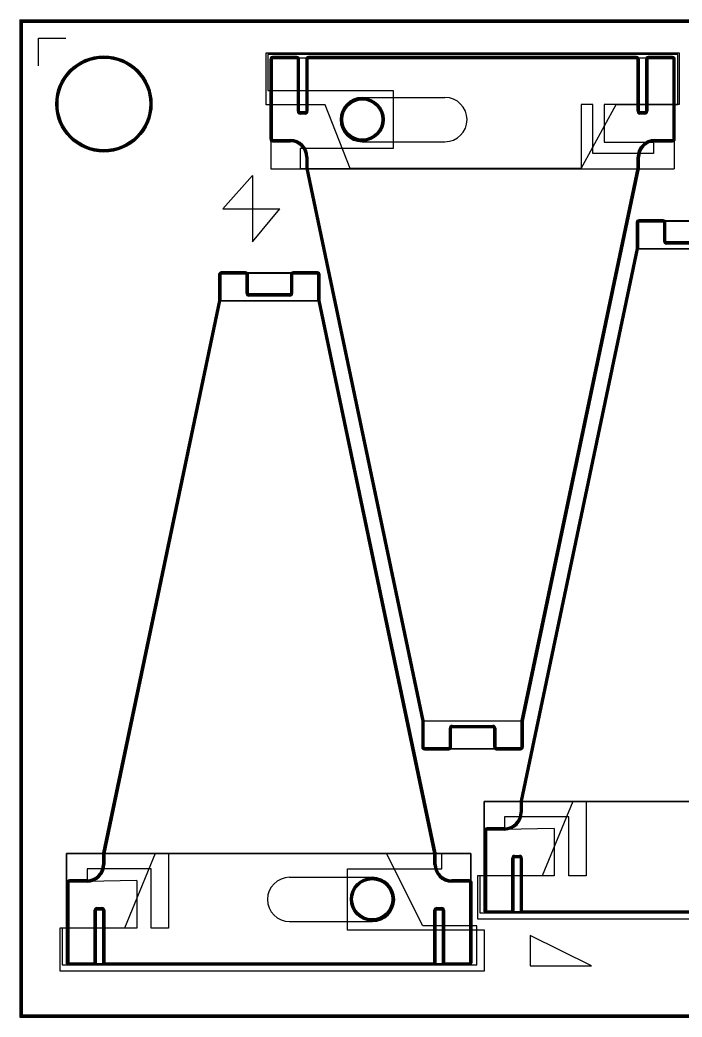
# Model space of a CAD drawing. Header units: millimetres. Extents: x 155.1 to 183.1, y 181.7 to 199.7.
# Drawn here: x 155.11 to 167.09, y 181.67 to 199.71 of the extents above; entities that cross this region are included whole.
import ezdxf

# ---------------------------------------------------------------- set-up
doc = ezdxf.new("R2010")
doc.units = ezdxf.units.MM
for name, color, linetype in [('CARBON', 5, 'Continuous'), ('COPPER_A', 6, 'Continuous'), ('COPPER_B', 211, 'Continuous'), ('HOLES', 30, 'Continuous'), ('MARKERS', 1, 'Continuous'), ('OUTLINE', 17, 'Continuous'), ('PZT', 3, 'Continuous'), ('PZT_A', 100, 'Continuous'), ('PZT_RASTER', 116, 'Continuous'), ('PZT_RASTER_A', 190, 'Continuous'), ('PZT_RASTER_B', 190, 'Continuous'), ('PZT_RASTER_C', 190, 'Continuous')]:
    doc.layers.add(name, color=color, linetype=linetype)

msp = doc.modelspace()

# ---------------------------------------------------------------- linework, layer by layer
at = {"layer": 'CARBON'}
for p, q in [((161.299, 198.306), (162.799, 198.306)), ((161.299, 197.506), (162.799, 197.506)), ((159.987, 184.199), (161.487, 184.199)), ((159.987, 183.399), (161.487, 183.399))]:
    msp.add_line(p, q, dxfattribs=at)
for centre, start, end in [((161.299, 197.906), 90, 270), ((162.799, 197.906), 270, 90), ((159.987, 183.799), 90, 270), ((161.487, 183.799), 270, 90)]:
    msp.add_arc(centre, 0.4, start, end, dxfattribs=at)
at = {"layer": 'COPPER_A'}
for p, q in [((167.014, 199.082), (159.591, 199.082)), ((159.591, 199.082), (159.591, 198.434)), ((167.014, 198.183), (167.014, 199.082)), ((159.591, 198.434), (161.863, 198.434)), ((161.863, 198.434), (161.863, 197.384)), ((165.266, 197.024), (165.899, 198.183)), ((165.899, 198.183), (167.014, 198.183)), ((161.863, 197.384), (160.179, 197.384)), ((160.179, 197.384), (160.179, 197.024)), ((160.179, 197.024), (165.266, 197.024)), ((166.277, 196.08), (168.076, 196.08)), ((166.277, 196.08), (166.277, 195.575)), ((166.277, 195.575), (168.076, 195.575)), ((158.718, 195.139), (160.517, 195.139)), ((158.718, 195.139), (158.718, 194.633)), ((160.517, 195.139), (160.517, 194.633)), ((158.718, 194.633), (160.517, 194.633)), ((162.397, 187.03), (164.196, 187.03)), ((162.397, 187.03), (162.397, 186.528)), ((164.196, 187.03), (164.196, 186.528)), ((162.397, 186.528), (164.196, 186.528)), ((165.113, 185.571), (164.558, 184.223)), ((170.299, 185.571), (165.113, 185.571)), ((157.554, 184.629), (156.999, 183.281)), ((162.74, 184.629), (157.554, 184.629)), ((162.74, 184.35), (162.74, 184.629)), ((161.037, 183.241), (161.037, 184.35)), ((161.037, 184.35), (162.74, 184.35)), ((164.558, 184.223), (163.386, 184.223)), ((163.386, 184.223), (163.386, 183.449)), ((163.386, 183.449), (171.074, 183.449)), ((156.999, 183.281), (155.827, 183.281)), ((155.827, 183.281), (155.827, 182.508)), ((163.515, 183.241), (161.037, 183.241)), ((163.515, 182.508), (163.515, 183.241)), ((155.827, 182.508), (163.515, 182.508))]:
    msp.add_line(p, q, dxfattribs=at)
for centre, radius in [((161.299, 197.906), 0.379), ((161.487, 183.799), 0.396)]:
    msp.add_circle(centre, radius, dxfattribs=at)
at = {"layer": 'COPPER_B'}
for p, q in [((159.565, 198.177), (159.565, 199.115)), ((159.565, 199.115), (167.035, 199.115)), ((167.035, 199.115), (167.035, 198.183)), ((160.628, 198.177), (159.565, 198.177)), ((161.084, 197.024), (160.628, 198.177)), ((165.474, 198.183), (165.266, 198.183)), ((165.266, 198.183), (165.266, 197.024)), ((165.474, 197.295), (165.474, 198.183)), ((167.035, 198.183), (165.678, 198.183)), ((165.678, 198.183), (165.678, 197.496)), ((165.678, 197.496), (166.574, 197.496)), ((166.574, 197.496), (166.574, 197.295)), ((166.574, 197.295), (165.474, 197.295)), ((165.266, 197.024), (161.084, 197.024)), ((166.278, 196.076), (168.076, 196.076)), ((166.278, 196.076), (166.278, 195.575)), ((166.278, 195.575), (168.076, 195.575)), ((158.719, 195.134), (160.517, 195.134)), ((158.719, 195.134), (158.719, 194.633)), ((160.517, 195.134), (160.517, 194.633)), ((158.719, 194.633), (160.517, 194.633)), ((162.397, 187.03), (164.196, 187.03)), ((162.397, 187.03), (162.397, 186.528)), ((164.196, 187.03), (164.196, 186.528)), ((162.397, 186.528), (164.196, 186.528)), ((169.297, 185.571), (165.352, 185.571)), ((165.352, 185.571), (165.352, 184.223)), ((165.041, 185.292), (163.879, 185.292)), ((163.879, 185.292), (163.879, 185.064)), ((165.041, 184.223), (165.041, 185.292)), ((164.778, 185.084), (163.879, 185.064)), ((164.778, 185.084), (164.778, 184.223)), ((161.738, 184.629), (157.793, 184.629)), ((157.793, 184.629), (157.793, 183.281)), ((162.396, 183.323), (161.738, 184.629)), ((157.482, 184.35), (156.32, 184.35)), ((156.32, 184.35), (156.32, 184.122)), ((157.482, 183.281), (157.482, 184.35)), ((164.778, 184.223), (163.431, 184.223)), ((163.431, 184.223), (163.431, 183.554)), ((165.352, 184.223), (165.041, 184.223)), ((157.219, 184.142), (156.32, 184.122)), ((157.219, 184.142), (157.219, 183.281)), ((163.431, 183.554), (170.933, 183.554)), ((163.374, 183.323), (162.396, 183.323)), ((163.374, 182.612), (163.374, 183.323)), ((157.219, 183.281), (155.872, 183.281)), ((155.872, 183.281), (155.872, 182.612)), ((157.793, 183.281), (157.482, 183.281)), ((155.872, 182.612), (163.374, 182.612))]:
    msp.add_line(p, q, dxfattribs=at)
at = {"layer": 'HOLES'}
for radius in [0.87, 0.86, 0.85, 0.84, 0.83]:
    msp.add_circle((156.625, 198.19), radius, dxfattribs=at)
at = {"layer": 'MARKERS'}
for p, q in [((155.439, 198.88), (155.439, 199.38)), ((155.439, 199.38), (155.939, 199.38)), ((159.315, 196.894), (158.779, 196.295)), ((159.315, 196.894), (159.315, 195.696)), ((158.779, 196.295), (159.811, 196.295)), ((159.315, 195.696), (159.811, 196.295)), ((164.342, 183.143), (164.342, 182.596)), ((165.454, 182.596), (164.342, 183.143)), ((164.342, 182.596), (165.454, 182.596))]:
    msp.add_line(p, q, dxfattribs=at)
at = {"layer": 'OUTLINE'}
for p, q in [((155.105, 199.71), (155.105, 181.67)), ((155.105, 199.71), (183.145, 199.71)), ((155.115, 199.7), (155.115, 181.68)), ((155.115, 199.7), (183.135, 199.7)), ((155.125, 199.69), (183.125, 199.69)), ((155.125, 199.69), (155.125, 181.69)), ((155.135, 199.68), (155.135, 181.7)), ((155.135, 199.68), (183.115, 199.68)), ((155.145, 199.67), (155.145, 181.71)), ((155.145, 199.67), (183.105, 199.67)), ((155.105, 181.67), (183.145, 181.67)), ((155.115, 181.68), (183.135, 181.68)), ((155.125, 181.69), (183.125, 181.69)), ((155.135, 181.7), (183.115, 181.7)), ((155.145, 181.71), (183.105, 181.71))]:
    msp.add_line(p, q, dxfattribs=at)
at = {"layer": 'PZT'}
for p, q in [((159.628, 198.997), (159.628, 197.557)), ((159.638, 198.997), (159.638, 197.557)), ((159.658, 198.997), (159.658, 197.557)), ((159.668, 198.997), (159.668, 197.557)), ((160.118, 199.047), (159.678, 199.047)), ((160.118, 199.037), (159.678, 199.037)), ((160.118, 199.017), (159.678, 199.017)), ((160.118, 199.007), (159.678, 199.007)), ((160.128, 198.057), (160.128, 198.997)), ((160.138, 198.057), (160.138, 198.997)), ((160.158, 198.057), (160.158, 198.997)), ((160.168, 198.057), (160.168, 198.997)), ((160.278, 198.997), (160.278, 198.057)), ((160.288, 198.997), (160.288, 198.057)), ((160.308, 198.997), (160.308, 198.057)), ((160.318, 198.997), (160.318, 198.057)), ((166.268, 199.047), (160.328, 199.047)), ((166.268, 199.037), (160.328, 199.037)), ((166.268, 199.017), (160.328, 199.017)), ((166.268, 199.007), (160.328, 199.007)), ((166.278, 198.057), (166.278, 198.997)), ((166.288, 198.057), (166.288, 198.997)), ((166.308, 198.057), (166.308, 198.997)), ((166.318, 198.057), (166.318, 198.997)), ((166.428, 198.997), (166.428, 198.057)), ((166.438, 198.997), (166.438, 198.057)), ((166.458, 198.997), (166.458, 198.057)), ((166.468, 198.997), (166.468, 198.057)), ((166.918, 199.047), (166.478, 199.047)), ((166.918, 199.037), (166.478, 199.037)), ((166.918, 199.017), (166.478, 199.017)), ((166.918, 199.007), (166.478, 199.007)), ((166.928, 197.557), (166.928, 198.997)), ((166.938, 197.557), (166.938, 198.997)), ((166.958, 197.557), (166.958, 198.997)), ((166.968, 197.557), (166.968, 198.997)), ((160.268, 198.047), (160.178, 198.047)), ((160.268, 198.037), (160.178, 198.037)), ((160.268, 198.017), (160.178, 198.017)), ((160.268, 198.007), (160.178, 198.007)), ((166.418, 198.047), (166.328, 198.047)), ((166.418, 198.037), (166.328, 198.037)), ((166.418, 198.017), (166.328, 198.017)), ((166.418, 198.007), (166.328, 198.007)), ((159.678, 197.547), (159.998, 197.547)), ((166.598, 197.547), (166.918, 197.547)), ((159.678, 197.537), (159.998, 197.537)), ((159.678, 197.517), (159.998, 197.517)), ((159.678, 197.507), (159.998, 197.507)), ((166.598, 197.537), (166.918, 197.537)), ((166.598, 197.517), (166.918, 197.517)), ((166.598, 197.507), (166.918, 197.507)), ((160.278, 197.227), (160.278, 197.03)), ((160.288, 197.227), (160.288, 197.03)), ((160.308, 197.227), (160.308, 197.03)), ((160.318, 197.227), (160.318, 197.03)), ((166.278, 197.03), (166.278, 197.227)), ((166.288, 197.03), (166.288, 197.227)), ((166.308, 197.03), (166.308, 197.227)), ((166.318, 197.03), (166.318, 197.227)), ((160.279, 197.02), (162.377, 187.026)), ((160.289, 197.022), (162.387, 187.028)), ((160.308, 197.026), (162.407, 187.032)), ((160.318, 197.028), (162.417, 187.034)), ((164.179, 187.034), (166.277, 197.028)), ((164.189, 187.032), (166.287, 197.026)), ((164.208, 187.028), (166.307, 197.022)), ((164.218, 187.026), (166.317, 197.02)), ((166.259, 196.044), (166.259, 195.577)), ((166.269, 196.044), (166.269, 195.577)), ((166.289, 196.044), (166.289, 195.577)), ((166.299, 196.044), (166.299, 195.577)), ((166.749, 196.094), (166.309, 196.094)), ((166.749, 196.084), (166.309, 196.084)), ((166.749, 196.064), (166.309, 196.064)), ((166.749, 196.054), (166.309, 196.054)), ((166.759, 195.704), (166.759, 196.044)), ((166.769, 195.704), (166.769, 196.044)), ((166.789, 195.704), (166.789, 196.044)), ((166.799, 195.704), (166.799, 196.044)), ((166.258, 195.575), (164.16, 185.581)), ((166.268, 195.573), (164.169, 185.579)), ((166.288, 195.569), (164.189, 185.575)), ((166.297, 195.567), (164.199, 185.573)), ((167.549, 195.694), (166.809, 195.694)), ((167.549, 195.684), (166.809, 195.684)), ((167.549, 195.664), (166.809, 195.664)), ((167.549, 195.654), (166.809, 195.654)), ((158.7, 195.102), (158.7, 194.635)), ((158.71, 195.102), (158.71, 194.635)), ((158.73, 195.102), (158.73, 194.635)), ((158.74, 195.102), (158.74, 194.635)), ((159.19, 195.152), (158.75, 195.152)), ((159.19, 195.142), (158.75, 195.142)), ((159.19, 195.122), (158.75, 195.122)), ((159.19, 195.112), (158.75, 195.112)), ((159.2, 194.762), (159.2, 195.102)), ((159.21, 194.762), (159.21, 195.102)), ((159.23, 194.762), (159.23, 195.102)), ((159.24, 194.762), (159.24, 195.102)), ((160, 195.102), (160, 194.762)), ((160.01, 195.102), (160.01, 194.762)), ((160.03, 195.102), (160.03, 194.762)), ((160.04, 195.102), (160.04, 194.762)), ((160.49, 195.152), (160.05, 195.152)), ((160.49, 195.142), (160.05, 195.142)), ((160.49, 195.122), (160.05, 195.122)), ((160.49, 195.112), (160.05, 195.112)), ((160.5, 194.635), (160.5, 195.102)), ((160.51, 194.635), (160.51, 195.102)), ((160.53, 194.635), (160.53, 195.102)), ((160.54, 194.635), (160.54, 195.102)), ((159.99, 194.752), (159.25, 194.752)), ((159.99, 194.742), (159.25, 194.742)), ((159.99, 194.722), (159.25, 194.722)), ((159.99, 194.712), (159.25, 194.712)), ((158.699, 194.633), (156.601, 184.639)), ((158.709, 194.631), (156.61, 184.637)), ((158.729, 194.627), (156.63, 184.633)), ((158.738, 194.625), (156.64, 184.631)), ((162.599, 184.631), (160.501, 194.625)), ((162.609, 184.633), (160.51, 194.627)), ((162.629, 184.637), (160.53, 194.631)), ((162.638, 184.639), (160.54, 194.633)), ((162.378, 187.024), (162.378, 186.557)), ((162.388, 187.024), (162.388, 186.557)), ((162.408, 187.024), (162.408, 186.557)), ((162.418, 187.024), (162.418, 186.557)), ((162.878, 186.557), (162.878, 186.897)), ((162.888, 186.557), (162.888, 186.897)), ((162.908, 186.557), (162.908, 186.897)), ((162.918, 186.557), (162.918, 186.897)), ((162.928, 186.947), (163.668, 186.947)), ((162.928, 186.937), (163.668, 186.937)), ((162.928, 186.917), (163.668, 186.917)), ((162.928, 186.907), (163.668, 186.907)), ((163.678, 186.897), (163.678, 186.557)), ((163.688, 186.897), (163.688, 186.557)), ((163.708, 186.897), (163.708, 186.557)), ((163.718, 186.897), (163.718, 186.557)), ((164.178, 186.557), (164.178, 187.024)), ((164.188, 186.557), (164.188, 187.024)), ((164.208, 186.557), (164.208, 187.024)), ((164.218, 186.557), (164.218, 187.024)), ((162.428, 186.547), (162.868, 186.547)), ((162.428, 186.537), (162.868, 186.537)), ((163.728, 186.547), (164.168, 186.547)), ((163.728, 186.537), (164.168, 186.537)), ((162.428, 186.517), (162.868, 186.517)), ((162.428, 186.507), (162.868, 186.507)), ((163.728, 186.517), (164.168, 186.517)), ((163.728, 186.507), (164.168, 186.507)), ((164.159, 185.571), (164.159, 185.374)), ((164.169, 185.571), (164.169, 185.374)), ((164.189, 185.571), (164.189, 185.374)), ((164.199, 185.571), (164.199, 185.374)), ((163.879, 185.094), (163.559, 185.094)), ((163.509, 185.044), (163.509, 183.604)), ((163.519, 185.044), (163.519, 183.604)), ((163.539, 185.044), (163.539, 183.604)), ((163.549, 185.044), (163.549, 183.604)), ((163.879, 185.084), (163.559, 185.084)), ((163.879, 185.064), (163.559, 185.064)), ((163.879, 185.054), (163.559, 185.054)), ((156.6, 184.629), (156.6, 184.432)), ((156.61, 184.629), (156.61, 184.432)), ((156.63, 184.629), (156.63, 184.432)), ((156.64, 184.629), (156.64, 184.432)), ((162.6, 184.432), (162.6, 184.629)), ((162.61, 184.432), (162.61, 184.629)), ((162.63, 184.432), (162.63, 184.629)), ((162.64, 184.432), (162.64, 184.629)), ((164.059, 184.594), (164.149, 184.594)), ((164.059, 184.584), (164.149, 184.584)), ((164.059, 184.564), (164.149, 184.564)), ((164.059, 184.554), (164.149, 184.554)), ((164.009, 183.604), (164.009, 184.544)), ((164.019, 183.604), (164.019, 184.544)), ((164.039, 183.604), (164.039, 184.544)), ((164.049, 183.604), (164.049, 184.544)), ((164.159, 184.544), (164.159, 183.604)), ((164.169, 184.544), (164.169, 183.604)), ((164.189, 184.544), (164.189, 183.604)), ((164.199, 184.544), (164.199, 183.604)), ((155.95, 184.102), (155.95, 182.662)), ((155.96, 184.102), (155.96, 182.662)), ((155.98, 184.102), (155.98, 182.662)), ((155.99, 184.102), (155.99, 182.662)), ((156.32, 184.152), (156, 184.152)), ((156.32, 184.142), (156, 184.142)), ((156.32, 184.122), (156, 184.122)), ((156.32, 184.112), (156, 184.112)), ((163.24, 184.152), (162.92, 184.152)), ((163.24, 184.142), (162.92, 184.142)), ((163.24, 184.122), (162.92, 184.122)), ((163.24, 184.112), (162.92, 184.112)), ((163.25, 182.662), (163.25, 184.102)), ((163.26, 182.662), (163.26, 184.102)), ((163.28, 182.662), (163.28, 184.102)), ((163.29, 182.662), (163.29, 184.102)), ((156.5, 183.652), (156.59, 183.652)), ((162.65, 183.652), (162.74, 183.652)), ((156.45, 182.662), (156.45, 183.602)), ((156.46, 182.662), (156.46, 183.602)), ((156.48, 182.662), (156.48, 183.602)), ((156.49, 182.662), (156.49, 183.602)), ((156.5, 183.642), (156.59, 183.642)), ((156.5, 183.622), (156.59, 183.622)), ((156.5, 183.612), (156.59, 183.612)), ((156.6, 183.602), (156.6, 182.662)), ((156.61, 183.602), (156.61, 182.662)), ((156.63, 183.602), (156.63, 182.662)), ((156.64, 183.602), (156.64, 182.662)), ((162.6, 182.662), (162.6, 183.602)), ((162.61, 182.662), (162.61, 183.602)), ((162.63, 182.662), (162.63, 183.602)), ((162.64, 182.662), (162.64, 183.602)), ((162.65, 183.642), (162.74, 183.642)), ((162.65, 183.622), (162.74, 183.622)), ((162.65, 183.612), (162.74, 183.612)), ((162.75, 183.602), (162.75, 182.662)), ((162.76, 183.602), (162.76, 182.662)), ((162.78, 183.602), (162.78, 182.662)), ((162.79, 183.602), (162.79, 182.662)), ((163.559, 183.594), (163.999, 183.594)), ((163.559, 183.584), (163.999, 183.584)), ((163.559, 183.564), (163.999, 183.564)), ((163.559, 183.554), (163.999, 183.554)), ((164.209, 183.594), (170.149, 183.594)), ((164.209, 183.584), (170.149, 183.584)), ((164.209, 183.564), (170.149, 183.564)), ((164.209, 183.554), (170.149, 183.554)), ((156, 182.652), (156.44, 182.652)), ((156, 182.642), (156.44, 182.642)), ((156, 182.622), (156.44, 182.622)), ((156, 182.612), (156.44, 182.612)), ((156.65, 182.652), (162.59, 182.652)), ((156.65, 182.642), (162.59, 182.642)), ((156.65, 182.622), (162.59, 182.622)), ((156.65, 182.612), (162.59, 182.612)), ((162.8, 182.652), (163.24, 182.652)), ((162.8, 182.642), (163.24, 182.642)), ((162.8, 182.622), (163.24, 182.622)), ((162.8, 182.612), (163.24, 182.612))]:
    msp.add_line(p, q, dxfattribs=at)
at = {"layer": 'PZT', "linetype": 'Continuous', "lineweight": 25}
for p, q in [((159.648, 197.557), (159.648, 198.997)), ((159.678, 199.027), (160.118, 199.027)), ((160.148, 198.997), (160.148, 198.057)), ((160.298, 198.057), (160.298, 198.997)), ((160.328, 199.027), (166.268, 199.027)), ((166.298, 198.997), (166.298, 198.057)), ((166.448, 198.057), (166.448, 198.997)), ((166.478, 199.027), (166.918, 199.027)), ((166.948, 198.997), (166.948, 197.557)), ((160.178, 198.027), (160.268, 198.027)), ((166.328, 198.027), (166.418, 198.027)), ((159.998, 197.527), (159.678, 197.527)), ((166.918, 197.527), (166.598, 197.527)), ((160.298, 197.03), (160.298, 197.227)), ((166.298, 197.227), (166.298, 197.03)), ((162.397, 187.03), (160.298, 197.024)), ((166.297, 197.024), (164.198, 187.03)), ((166.279, 196.044), (166.279, 195.577)), ((166.749, 196.074), (166.309, 196.074)), ((166.779, 195.704), (166.779, 196.044)), ((166.278, 195.571), (164.179, 185.577)), ((167.549, 195.674), (166.809, 195.674)), ((158.72, 195.102), (158.72, 194.635)), ((159.19, 195.132), (158.75, 195.132)), ((159.22, 194.762), (159.22, 195.102)), ((160.02, 195.102), (160.02, 194.762)), ((160.49, 195.132), (160.05, 195.132)), ((160.52, 194.635), (160.52, 195.102)), ((159.99, 194.732), (159.25, 194.732)), ((158.719, 194.629), (156.62, 184.635)), ((162.619, 184.635), (160.52, 194.629)), ((162.398, 186.557), (162.398, 187.024)), ((162.898, 186.897), (162.898, 186.557)), ((163.668, 186.927), (162.928, 186.927)), ((163.698, 186.557), (163.698, 186.897)), ((164.198, 187.024), (164.198, 186.557)), ((162.868, 186.527), (162.428, 186.527)), ((164.168, 186.527), (163.728, 186.527)), ((164.179, 185.571), (164.179, 185.374)), ((163.529, 185.044), (163.529, 183.604)), ((163.879, 185.074), (163.559, 185.074)), ((156.62, 184.629), (156.62, 184.432)), ((162.62, 184.432), (162.62, 184.629)), ((164.059, 184.574), (164.149, 184.574)), ((164.029, 183.604), (164.029, 184.544)), ((164.179, 184.544), (164.179, 183.604)), ((155.97, 184.102), (155.97, 182.662)), ((156.32, 184.132), (156, 184.132)), ((163.24, 184.132), (162.92, 184.132)), ((163.27, 182.662), (163.27, 184.102)), ((156.47, 182.662), (156.47, 183.602)), ((156.5, 183.632), (156.59, 183.632)), ((156.62, 183.602), (156.62, 182.662)), ((162.62, 182.662), (162.62, 183.602)), ((162.65, 183.632), (162.74, 183.632)), ((162.77, 183.602), (162.77, 182.662)), ((163.559, 183.574), (163.999, 183.574)), ((164.209, 183.574), (170.149, 183.574)), ((156, 182.632), (156.44, 182.632)), ((156.65, 182.632), (162.59, 182.632)), ((162.8, 182.632), (163.24, 182.632))]:
    msp.add_line(p, q, dxfattribs=at)
at = {"layer": 'PZT'}
for centre, radius, start, end in [((159.678, 198.997), 0.05, 90, 180), ((159.678, 198.997), 0.04, 90, 180), ((159.678, 198.997), 0.02, 90, 180), ((159.678, 198.997), 0.01, 90, 180), ((160.118, 198.997), 0.05, 0, 90), ((160.118, 198.997), 0.04, 0, 90), ((160.118, 198.997), 0.02, 0, 90), ((160.118, 198.997), 0.01, 0, 90), ((160.328, 198.997), 0.05, 90, 180), ((160.328, 198.997), 0.04, 90, 180), ((160.328, 198.997), 0.02, 90, 180), ((160.328, 198.997), 0.01, 90, 180), ((166.268, 198.997), 0.05, 0, 90), ((166.268, 198.997), 0.04, 0, 90), ((166.268, 198.997), 0.02, 0, 90), ((166.268, 198.997), 0.01, 0, 90), ((166.478, 198.997), 0.05, 90, 180), ((166.478, 198.997), 0.04, 90, 180), ((166.478, 198.997), 0.02, 90, 180), ((166.478, 198.997), 0.01, 90, 180), ((166.918, 198.997), 0.05, 0, 90), ((166.918, 198.997), 0.04, 0, 90), ((166.918, 198.997), 0.02, 0, 90), ((166.918, 198.997), 0.01, 0, 90), ((160.178, 198.057), 0.05, 180, 270), ((160.178, 198.057), 0.04, 180, 270), ((160.178, 198.057), 0.02, 180, 270), ((160.178, 198.057), 0.01, 180, 270), ((160.268, 198.057), 0.02, 270, 0), ((160.268, 198.057), 0.04, 270, 0), ((160.268, 198.057), 0.01, 270, 0), ((160.268, 198.057), 0.05, 270, 0), ((166.328, 198.057), 0.05, 180, 270), ((166.328, 198.057), 0.04, 180, 270), ((166.328, 198.057), 0.02, 180, 270), ((166.328, 198.057), 0.01, 180, 270), ((166.418, 198.057), 0.02, 270, 0), ((166.418, 198.057), 0.04, 270, 0), ((166.418, 198.057), 0.01, 270, 0), ((166.418, 198.057), 0.05, 270, 0), ((159.678, 197.557), 0.05, 180, 270), ((159.678, 197.557), 0.04, 180, 270), ((159.678, 197.557), 0.02, 180, 270), ((159.678, 197.557), 0.01, 180, 270), ((159.998, 197.227), 0.32, 0, 90), ((166.598, 197.227), 0.32, 90, 180), ((166.918, 197.557), 0.04, 270, 0), ((166.918, 197.557), 0.02, 270, 0), ((166.918, 197.557), 0.05, 270, 0), ((166.918, 197.557), 0.01, 270, 0), ((159.998, 197.227), 0.31, 0, 90), ((159.998, 197.227), 0.29, 0, 90), ((159.998, 197.227), 0.28, 0, 90), ((166.598, 197.227), 0.31, 90, 180), ((166.598, 197.227), 0.29, 90, 180), ((166.598, 197.227), 0.28, 90, 180), ((160.328, 197.03), 0.05, 180, 191.8598), ((160.328, 197.03), 0.04, 180, 191.8598), ((160.328, 197.03), 0.02, 180, 191.8598), ((160.328, 197.03), 0.01, 180, 191.8598), ((166.268, 197.03), 0.01, 348.1402, 0), ((166.268, 197.03), 0.02, 348.1402, 0), ((166.268, 197.03), 0.04, 348.1402, 0), ((166.268, 197.03), 0.05, 348.1402, 0), ((166.309, 196.044), 0.05, 90, 180), ((166.309, 196.044), 0.04, 90, 180), ((166.309, 196.044), 0.02, 90, 180), ((166.309, 196.044), 0.01, 90, 180), ((166.749, 196.044), 0.05, 0, 90), ((166.749, 196.044), 0.04, 0, 90), ((166.749, 196.044), 0.02, 0, 90), ((166.749, 196.044), 0.01, 0, 90), ((166.249, 195.577), 0.01, 348.1402, 0), ((166.249, 195.577), 0.02, 348.1402, 0), ((166.249, 195.577), 0.04, 348.1402, 0), ((166.249, 195.577), 0.05, 348.1402, 0), ((166.809, 195.704), 0.05, 180, 270), ((166.809, 195.704), 0.04, 180, 270), ((166.809, 195.704), 0.02, 180, 270), ((166.809, 195.704), 0.01, 180, 270), ((158.75, 195.102), 0.05, 90, 180), ((158.75, 195.102), 0.04, 90, 180), ((158.75, 195.102), 0.02, 90, 180), ((158.75, 195.102), 0.01, 90, 180), ((159.19, 195.102), 0.05, 0, 90), ((159.19, 195.102), 0.04, 0, 90), ((159.19, 195.102), 0.02, 0, 90), ((159.19, 195.102), 0.01, 0, 90), ((160.05, 195.102), 0.05, 90, 180), ((160.05, 195.102), 0.04, 90, 180), ((160.05, 195.102), 0.02, 90, 180), ((160.05, 195.102), 0.01, 90, 180), ((160.49, 195.102), 0.05, 0, 90), ((160.49, 195.102), 0.04, 0, 90), ((160.49, 195.102), 0.02, 0, 90), ((160.49, 195.102), 0.01, 0, 90), ((159.25, 194.762), 0.05, 180, 270), ((159.25, 194.762), 0.04, 180, 270), ((159.25, 194.762), 0.02, 180, 270), ((159.25, 194.762), 0.01, 180, 270), ((159.99, 194.762), 0.02, 270, 0), ((159.99, 194.762), 0.04, 270, 0), ((159.99, 194.762), 0.01, 270, 0), ((159.99, 194.762), 0.05, 270, 0), ((158.69, 194.635), 0.01, 348.1402, 0), ((158.69, 194.635), 0.02, 348.1402, 0), ((158.69, 194.635), 0.04, 348.1402, 0), ((158.69, 194.635), 0.05, 348.1402, 0), ((160.55, 194.635), 0.05, 180, 191.8598), ((160.55, 194.635), 0.04, 180, 191.8598), ((160.55, 194.635), 0.02, 180, 191.8598), ((160.55, 194.635), 0.01, 180, 191.8598), ((162.368, 187.024), 0.01, 0, 11.8598), ((162.368, 187.024), 0.02, 0, 11.8598), ((162.368, 187.024), 0.04, 0, 11.8598), ((162.368, 187.024), 0.05, 0, 11.8598), ((162.928, 186.897), 0.05, 90, 180), ((162.928, 186.897), 0.04, 90, 180), ((162.928, 186.897), 0.02, 90, 180), ((162.928, 186.897), 0.01, 90, 180), ((163.668, 186.897), 0.05, 0, 90), ((163.668, 186.897), 0.04, 0, 90), ((163.668, 186.897), 0.02, 0, 90), ((163.668, 186.897), 0.01, 0, 90), ((164.228, 187.024), 0.05, 168.1402, 180), ((164.228, 187.024), 0.04, 168.1402, 180), ((164.228, 187.024), 0.02, 168.1402, 180), ((164.228, 187.024), 0.01, 168.1402, 180), ((162.428, 186.557), 0.05, 180, 270), ((162.428, 186.557), 0.04, 180, 270), ((162.428, 186.557), 0.02, 180, 270), ((162.428, 186.557), 0.01, 180, 270), ((162.868, 186.557), 0.04, 270, 0), ((162.868, 186.557), 0.02, 270, 0), ((162.868, 186.557), 0.05, 270, 0), ((162.868, 186.557), 0.01, 270, 0), ((163.728, 186.557), 0.05, 180, 270), ((163.728, 186.557), 0.04, 180, 270), ((163.728, 186.557), 0.02, 180, 270), ((163.728, 186.557), 0.01, 180, 270), ((164.168, 186.557), 0.04, 270, 0), ((164.168, 186.557), 0.02, 270, 0), ((164.168, 186.557), 0.05, 270, 0), ((164.168, 186.557), 0.01, 270, 0), ((164.209, 185.571), 0.05, 168.1402, 180), ((164.209, 185.571), 0.04, 168.1402, 180), ((164.209, 185.571), 0.02, 168.1402, 180), ((164.209, 185.571), 0.01, 168.1402, 180), ((163.879, 185.374), 0.29, 270, 0), ((163.879, 185.374), 0.31, 270, 0), ((163.879, 185.374), 0.28, 270, 0), ((163.879, 185.374), 0.32, 270, 0), ((163.559, 185.044), 0.05, 90, 180), ((163.559, 185.044), 0.04, 90, 180), ((163.559, 185.044), 0.02, 90, 180), ((163.559, 185.044), 0.01, 90, 180), ((156.65, 184.629), 0.05, 168.1402, 180), ((156.65, 184.629), 0.04, 168.1402, 180), ((156.65, 184.629), 0.02, 168.1402, 180), ((156.65, 184.629), 0.01, 168.1402, 180), ((162.59, 184.629), 0.01, 0, 11.8598), ((162.59, 184.629), 0.02, 0, 11.8598), ((162.59, 184.629), 0.04, 0, 11.8598), ((162.59, 184.629), 0.05, 0, 11.8598), ((164.059, 184.544), 0.05, 90, 180), ((164.059, 184.544), 0.04, 90, 180), ((164.059, 184.544), 0.02, 90, 180), ((164.059, 184.544), 0.01, 90, 180), ((164.149, 184.544), 0.05, 0, 90), ((164.149, 184.544), 0.04, 0, 90), ((164.149, 184.544), 0.02, 0, 90), ((164.149, 184.544), 0.01, 0, 90), ((156.32, 184.432), 0.29, 270, 0), ((156.32, 184.432), 0.31, 270, 0), ((156.32, 184.432), 0.28, 270, 0), ((156.32, 184.432), 0.32, 270, 0), ((162.92, 184.432), 0.32, 180, 270), ((162.92, 184.432), 0.31, 180, 270), ((162.92, 184.432), 0.29, 180, 270), ((162.92, 184.432), 0.28, 180, 270), ((156, 184.102), 0.05, 90, 180), ((156, 184.102), 0.04, 90, 180), ((156, 184.102), 0.02, 90, 180), ((156, 184.102), 0.01, 90, 180), ((163.24, 184.102), 0.05, 0, 90), ((163.24, 184.102), 0.04, 0, 90), ((163.24, 184.102), 0.02, 0, 90), ((163.24, 184.102), 0.01, 0, 90), ((156.5, 183.602), 0.05, 90, 180), ((156.59, 183.602), 0.05, 0, 90), ((162.65, 183.602), 0.05, 90, 180), ((162.74, 183.602), 0.05, 0, 90), ((156.5, 183.602), 0.04, 90, 180), ((156.5, 183.602), 0.02, 90, 180), ((156.5, 183.602), 0.01, 90, 180), ((156.59, 183.602), 0.04, 0, 90), ((156.59, 183.602), 0.02, 0, 90), ((156.59, 183.602), 0.01, 0, 90), ((162.65, 183.602), 0.04, 90, 180), ((162.65, 183.602), 0.02, 90, 180), ((162.65, 183.602), 0.01, 90, 180), ((162.74, 183.602), 0.04, 0, 90), ((162.74, 183.602), 0.02, 0, 90), ((162.74, 183.602), 0.01, 0, 90), ((163.559, 183.604), 0.05, 180, 270), ((163.559, 183.604), 0.04, 180, 270), ((163.559, 183.604), 0.02, 180, 270), ((163.559, 183.604), 0.01, 180, 270), ((163.999, 183.604), 0.04, 270, 0), ((163.999, 183.604), 0.02, 270, 0), ((163.999, 183.604), 0.05, 270, 0), ((163.999, 183.604), 0.01, 270, 0), ((164.209, 183.604), 0.05, 180, 270), ((164.209, 183.604), 0.04, 180, 270), ((164.209, 183.604), 0.02, 180, 270), ((164.209, 183.604), 0.01, 180, 270), ((156, 182.662), 0.05, 180, 270), ((156, 182.662), 0.04, 180, 270), ((156, 182.662), 0.02, 180, 270), ((156, 182.662), 0.01, 180, 270), ((156.44, 182.662), 0.04, 270, 0), ((156.44, 182.662), 0.02, 270, 0), ((156.44, 182.662), 0.05, 270, 0), ((156.44, 182.662), 0.01, 270, 0), ((156.65, 182.662), 0.05, 180, 270), ((156.65, 182.662), 0.04, 180, 270), ((156.65, 182.662), 0.02, 180, 270), ((156.65, 182.662), 0.01, 180, 270), ((162.59, 182.662), 0.04, 270, 0), ((162.59, 182.662), 0.02, 270, 0), ((162.59, 182.662), 0.05, 270, 0), ((162.59, 182.662), 0.01, 270, 0), ((162.8, 182.662), 0.05, 180, 270), ((162.8, 182.662), 0.04, 180, 270), ((162.8, 182.662), 0.02, 180, 270), ((162.8, 182.662), 0.01, 180, 270), ((163.24, 182.662), 0.04, 270, 0), ((163.24, 182.662), 0.02, 270, 0), ((163.24, 182.662), 0.05, 270, 0), ((163.24, 182.662), 0.01, 270, 0)]:
    msp.add_arc(centre, radius, start, end, dxfattribs=at)
at = {"layer": 'PZT', "linetype": 'Continuous', "lineweight": 25}
for centre, radius, start, end in [((159.678, 198.997), 0.03, 90, 180), ((160.118, 198.997), 0.03, 0, 90), ((160.328, 198.997), 0.03, 90, 180), ((166.268, 198.997), 0.03, 0, 90), ((166.478, 198.997), 0.03, 90, 180), ((166.918, 198.997), 0.03, 0, 90), ((160.178, 198.057), 0.03, 180, 270), ((160.268, 198.057), 0.03, 270, 0), ((166.328, 198.057), 0.03, 180, 270), ((166.418, 198.057), 0.03, 270, 0), ((159.678, 197.557), 0.03, 180, 270), ((166.918, 197.557), 0.03, 270, 0), ((159.998, 197.227), 0.3, 0, 90), ((166.598, 197.227), 0.3, 90, 180), ((160.328, 197.03), 0.03, 180, 191.8598), ((166.268, 197.03), 0.03, 348.1402, 0), ((166.309, 196.044), 0.03, 90, 180), ((166.749, 196.044), 0.03, 0, 90), ((166.249, 195.577), 0.03, 348.1402, 0), ((166.809, 195.704), 0.03, 180, 270), ((158.75, 195.102), 0.03, 90, 180), ((159.19, 195.102), 0.03, 0, 90), ((160.05, 195.102), 0.03, 90, 180), ((160.49, 195.102), 0.03, 0, 90), ((159.25, 194.762), 0.03, 180, 270), ((159.99, 194.762), 0.03, 270, 0), ((158.69, 194.635), 0.03, 348.1402, 0), ((160.55, 194.635), 0.03, 180, 191.8598), ((162.368, 187.024), 0.03, 0, 11.8598), ((162.928, 186.897), 0.03, 90, 180), ((163.668, 186.897), 0.03, 0, 90), ((164.228, 187.024), 0.03, 168.1402, 180), ((162.428, 186.557), 0.03, 180, 270), ((162.868, 186.557), 0.03, 270, 0), ((163.728, 186.557), 0.03, 180, 270), ((164.168, 186.557), 0.03, 270, 0), ((164.209, 185.571), 0.03, 168.1402, 180), ((163.879, 185.374), 0.3, 270, 0), ((163.559, 185.044), 0.03, 90, 180), ((156.65, 184.629), 0.03, 168.1402, 180), ((162.59, 184.629), 0.03, 0, 11.8598), ((164.059, 184.544), 0.03, 90, 180), ((164.149, 184.544), 0.03, 0, 90), ((156.32, 184.432), 0.3, 270, 0), ((162.92, 184.432), 0.3, 180, 270), ((156, 184.102), 0.03, 90, 180), ((163.24, 184.102), 0.03, 0, 90), ((156.5, 183.602), 0.03, 90, 180), ((156.59, 183.602), 0.03, 0, 90), ((162.65, 183.602), 0.03, 90, 180), ((162.74, 183.602), 0.03, 0, 90), ((163.559, 183.604), 0.03, 180, 270), ((163.999, 183.604), 0.03, 270, 0), ((164.209, 183.604), 0.03, 180, 270), ((156, 182.662), 0.03, 180, 270), ((156.44, 182.662), 0.03, 270, 0), ((156.65, 182.662), 0.03, 180, 270), ((162.59, 182.662), 0.03, 270, 0), ((162.8, 182.662), 0.03, 180, 270), ((163.24, 182.662), 0.03, 270, 0)]:
    msp.add_arc(centre, radius, start, end, dxfattribs=at)
at = {"layer": 'PZT_A'}
for centre, radius in [((161.303, 197.908), 0.395), ((161.303, 197.908), 0.385), ((161.303, 197.908), 0.375), ((161.303, 197.908), 0.365), ((161.303, 197.908), 0.355), ((161.482, 183.801), 0.395), ((161.482, 183.801), 0.385), ((161.482, 183.801), 0.375), ((161.482, 183.801), 0.365), ((161.482, 183.801), 0.355)]:
    msp.add_circle(centre, radius, dxfattribs=at)
at = {"layer": 'PZT_RASTER'}
for p, q in [((159.649, 199.025), (166.946, 199.025)), ((159.649, 199.025), (159.649, 197.017)), ((166.946, 199.025), (166.946, 197.017)), ((159.649, 197.017), (166.946, 197.017)), ((166.278, 195.571), (166.278, 196.072)), ((166.278, 196.072), (168.077, 196.072)), ((166.278, 195.571), (168.077, 195.571)), ((158.719, 194.629), (158.719, 195.13)), ((158.719, 195.13), (160.518, 195.13)), ((160.518, 194.629), (160.518, 195.13)), ((158.719, 194.629), (160.518, 194.629)), ((162.397, 187.03), (164.203, 187.03)), ((162.397, 187.03), (162.397, 186.521)), ((164.203, 187.03), (164.203, 186.521)), ((162.397, 186.521), (164.203, 186.521)), ((170.827, 185.571), (163.509, 185.571)), ((163.509, 183.575), (163.509, 185.571)), ((163.268, 184.629), (155.95, 184.629)), ((155.95, 182.634), (155.95, 184.629)), ((163.268, 182.634), (163.268, 184.629)), ((170.827, 183.575), (163.509, 183.575)), ((163.268, 182.634), (155.95, 182.634))]:
    msp.add_line(p, q, dxfattribs=at)
at = {"layer": 'PZT_RASTER_A'}
for p, q in [((158.719, 194.629), (158.719, 195.132)), ((158.719, 195.132), (160.52, 195.132)), ((160.52, 194.629), (160.52, 195.132)), ((158.719, 194.629), (160.52, 194.629)), ((155.95, 184.629), (163.268, 184.629)), ((155.95, 184.629), (155.95, 182.634)), ((163.268, 184.629), (163.268, 182.634)), ((155.95, 182.634), (163.268, 182.634))]:
    msp.add_line(p, q, dxfattribs=at)
at = {"layer": 'PZT_RASTER_B'}
for p, q in [((159.649, 199.025), (166.946, 199.025)), ((159.649, 199.025), (159.649, 197.017)), ((166.946, 199.025), (166.946, 197.017)), ((159.649, 197.017), (166.946, 197.017)), ((162.397, 187.03), (164.203, 187.03)), ((162.397, 187.03), (162.397, 186.521)), ((164.203, 187.03), (164.203, 186.521)), ((162.397, 186.521), (164.203, 186.521))]:
    msp.add_line(p, q, dxfattribs=at)
at = {"layer": 'PZT_RASTER_C'}
for p, q in [((166.278, 195.571), (166.278, 196.074)), ((166.278, 196.074), (168.079, 196.074)), ((166.278, 195.571), (168.079, 195.571)), ((163.509, 185.571), (170.84, 185.571)), ((163.509, 185.571), (163.509, 183.574)), ((163.509, 183.574), (170.84, 183.574))]:
    msp.add_line(p, q, dxfattribs=at)

doc.saveas('drawing.dxf')
